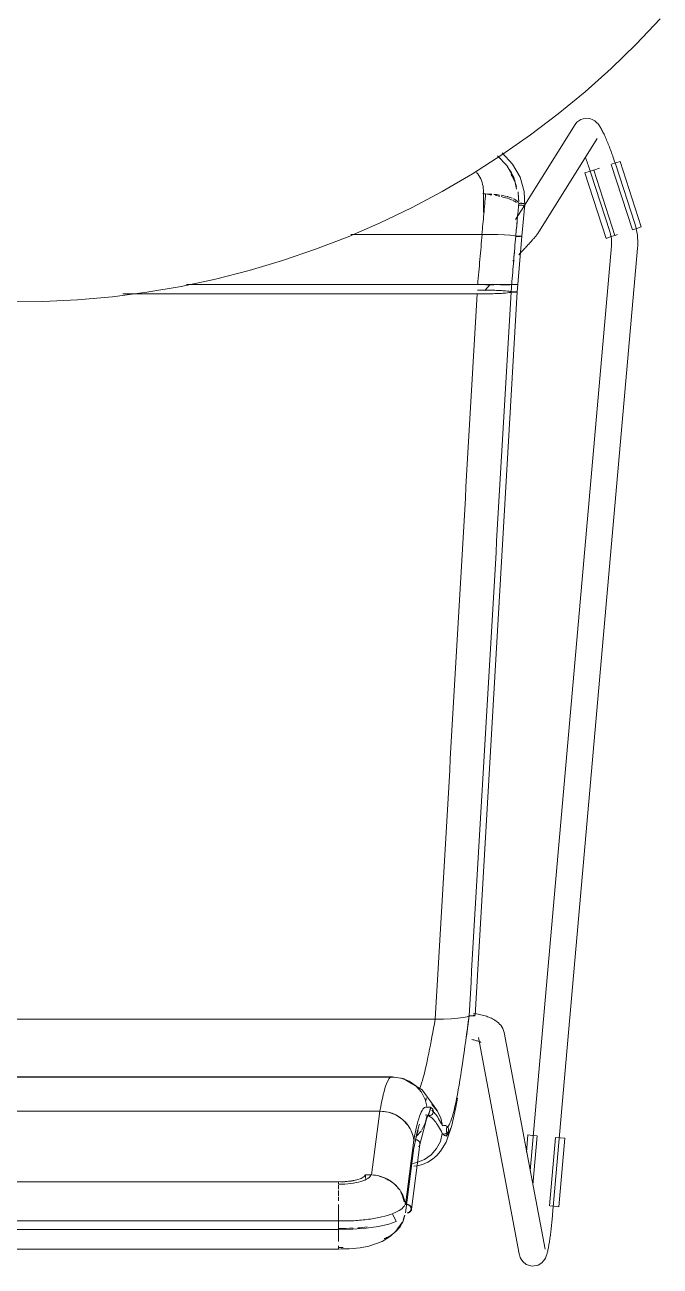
# Model space of a CAD drawing. Header units: millimetres. Extents: x 155927 to 317870, y -36033 to 97293.
# Drawn here: x 175199 to 175490, y 11464 to 12033 of the extents above; entities that cross this region are included whole.
import ezdxf

# ---------------------------------------------------------------- set-up
doc = ezdxf.new("R2010")
doc.units = ezdxf.units.MM
doc.header["$MEASUREMENT"] = 0
doc.layers.add('I-FURN', color=8, linetype='CONTINUOUS', lineweight=9)

msp = doc.modelspace()

# ---------------------------------------------------------------- linework, layer by layer
at = {"layer": 'I-FURN'}
for p, q in [((175479.28, 12024.23), (175490.32, 12035.81)), ((175467.78, 12013.1), (175479.28, 12024.23)), ((175455.85, 12002.44), (175467.78, 12013.1)), ((175443.5, 11992.27), (175455.85, 12002.44)), ((175430.76, 11982.6), (175443.5, 11992.27)), ((175451.25, 11987.37), (175428.22, 11950.6)), ((175452.15, 11988.49), (175451.25, 11987.37)), ((175452.15, 11988.49), (175453.88, 11989.71)), ((175453.88, 11989.71), (175456.11, 11990.3)), ((175456.11, 11990.3), (175458.08, 11990.13)), ((175458.08, 11990.13), (175459.46, 11989.61)), ((175459.46, 11989.61), (175460.37, 11989.04)), ((175460.37, 11989.04), (175461, 11988.52)), ((175461, 11988.52), (175461.47, 11988.06)), ((175461.47, 11988.06), (175461.84, 11987.63)), ((175461.84, 11987.63), (175462.15, 11987.23)), ((175462.15, 11987.23), (175462.43, 11986.84)), ((175462.43, 11986.84), (175462.68, 11986.45)), ((175462.68, 11986.45), (175462.92, 11986.06)), ((175462.92, 11986.06), (175463.16, 11985.66)), ((175417.64, 11973.44), (175430.76, 11982.6)), ((175434.12, 11937.41), (175461.42, 11981)), ((175463.16, 11985.66), (175463.39, 11985.25)), ((175463.39, 11985.25), (175463.62, 11984.82)), ((175463.62, 11984.82), (175463.85, 11984.38)), ((175463.85, 11984.38), (175464.08, 11983.93)), ((175464.08, 11983.93), (175464.31, 11983.45)), ((175464.31, 11983.45), (175464.54, 11982.96)), ((175464.54, 11982.96), (175464.78, 11982.45)), ((175464.78, 11982.45), (175465.01, 11981.92)), ((175465.01, 11981.92), (175465.25, 11981.38)), ((175465.25, 11981.38), (175465.5, 11980.82)), ((175465.5, 11980.82), (175465.74, 11980.24)), ((175465.74, 11980.24), (175465.99, 11979.64)), ((175465.99, 11979.64), (175466.24, 11979.03)), ((175466.24, 11979.03), (175466.49, 11978.41)), ((175466.49, 11978.41), (175466.74, 11977.77)), ((175466.74, 11977.77), (175466.99, 11977.11)), ((175466.99, 11977.11), (175467.25, 11976.45)), ((175467.25, 11976.45), (175467.5, 11975.77)), ((175467.5, 11975.77), (175467.76, 11975.08)), ((175467.76, 11975.08), (175468.01, 11974.38)), ((175404.16, 11964.82), (175417.64, 11973.44)), ((175419.93, 11968.6), (175415.67, 11973.07)), ((175422.62, 11969.18), (175417.87, 11974.33)), ((175426.01, 11963.17), (175422.62, 11969.18)), ((175456.06, 11972.11), (175456.29, 11971.49)), ((175456.29, 11971.49), (175456.53, 11970.85)), ((175456.53, 11970.85), (175456.76, 11970.21)), ((175456.76, 11970.21), (175457, 11969.55)), ((175457, 11969.55), (175457.23, 11968.88)), ((175467.89, 11969.09), (175477.58, 11939.09)), ((175468.01, 11974.38), (175468.27, 11973.68)), ((175468.01, 11969.13), (175469.98, 11969.77)), ((175468.27, 11973.68), (175468.52, 11972.96)), ((175468.52, 11972.96), (175468.77, 11972.24)), ((175468.77, 11972.24), (175469.02, 11971.51)), ((175469.02, 11971.51), (175469.27, 11970.78)), ((175469.27, 11970.78), (175469.52, 11970.04)), ((175469.52, 11970.04), (175469.76, 11969.3)), ((175469.76, 11969.3), (175469.91, 11968.84)), ((175469.98, 11969.77), (175471.93, 11970.4)), ((175471.93, 11970.4), (175481.62, 11940.39)), ((175390.35, 11956.74), (175404.16, 11964.82)), ((175423.3, 11962.77), (175419.93, 11968.6)), ((175455.78, 11965.18), (175457.73, 11965.81)), ((175455.78, 11965.18), (175465.47, 11935.18)), ((175457.23, 11968.88), (175457.47, 11968.21)), ((175457.47, 11968.21), (175457.7, 11967.53)), ((175457.7, 11967.53), (175457.93, 11966.85)), ((175457.73, 11965.81), (175459.7, 11966.45)), ((175457.93, 11966.85), (175458.16, 11966.16)), ((175458.16, 11966.16), (175458.39, 11965.46)), ((175458.39, 11965.46), (175458.5, 11965.14)), ((175458.5, 11965.14), (175467.21, 11938.32)), ((175469.51, 11936.48), (175459.82, 11966.49)), ((175462.4, 11967.32), (175459.92, 11966.52)), ((175478.63, 11942.03), (175469.91, 11968.84)), ((175427.88, 11956.65), (175426.01, 11963.17)), ((175376.23, 11949.22), (175390.35, 11956.74)), ((175409.17, 11955.53), (175410.22, 11955.53)), ((175409.23, 11947.02), (175409.23, 11956.77)), ((175428.17, 11949.74), (175427.88, 11956.65)), ((175361.82, 11942.28), (175376.23, 11949.22)), ((175427.99, 11950.23), (175423.95, 11943.78)), ((175428.29, 11950.64), (175426.87, 11936.15)), ((175347.14, 11935.91), (175361.82, 11942.28)), ((175478.64, 11941.98), (175478.63, 11942.03)), ((175478.97, 11940.89), (175478.64, 11941.98)), ((175479.25, 11939.78), (175478.97, 11940.89)), ((175332.22, 11930.14), (175347.14, 11935.91)), ((175408.52, 11936.98), (175348.4, 11936.98)), ((175348.4, 11936.98), (175408.52, 11936.98)), ((175412.28, 11936.95), (175408.52, 11936.98)), ((175408.64, 11936.98), (175412.28, 11936.95)), ((175412.37, 11936.95), (175415.82, 11936.88)), ((175415.81, 11936.88), (175412.38, 11936.95)), ((175418.91, 11936.76), (175415.81, 11936.88)), ((175415.88, 11936.87), (175418.92, 11936.76)), ((175421.39, 11936.61), (175418.91, 11936.76)), ((175418.95, 11936.76), (175421.39, 11936.61)), ((175423.13, 11936.43), (175421.39, 11936.61)), ((175421.41, 11936.61), (175423.13, 11936.43)), ((175423.13, 11936.43), (175424.01, 11936.24)), ((175424.02, 11936.24), (175423.13, 11936.43)), ((175424.01, 11936.24), (175424.48, 11936.25)), ((175424.49, 11936.25), (175424.02, 11936.24)), ((175424.03, 11936.05), (175424.5, 11936.04)), ((175424.5, 11936.04), (175424.03, 11936.05)), ((175424.48, 11936.25), (175424.98, 11936.25)), ((175424.99, 11936.25), (175424.49, 11936.25)), ((175424.5, 11936.04), (175425, 11936.04)), ((175425, 11936.04), (175424.5, 11936.04)), ((175424.98, 11936.25), (175425.47, 11936.24)), ((175425.48, 11936.24), (175424.99, 11936.25)), ((175425, 11936.04), (175425.49, 11936.05)), ((175425.49, 11936.05), (175425, 11936.04)), ((175426.86, 11936.15), (175425.04, 11913.94)), ((175425.47, 11936.24), (175425.93, 11936.23)), ((175425.93, 11936.23), (175425.48, 11936.24)), ((175425.49, 11936.05), (175425.94, 11936.06)), ((175425.94, 11936.06), (175425.49, 11936.05)), ((175426.31, 11936.22), (175425.93, 11936.23)), ((175425.93, 11936.23), (175426.31, 11936.22)), ((175426.61, 11936.2), (175426.31, 11936.22)), ((175426.31, 11936.22), (175426.6, 11936.2)), ((175426.32, 11936.07), (175426.62, 11936.1)), ((175426.61, 11936.1), (175426.32, 11936.07)), ((175426.8, 11936.17), (175426.61, 11936.2)), ((175426.8, 11936.12), (175426.61, 11936.1)), ((175426.62, 11936.1), (175426.8, 11936.12)), ((175426.8, 11936.17), (175426.86, 11936.15)), ((175426.87, 11936.15), (175426.8, 11936.17)), ((175426.8, 11936.12), (175426.87, 11936.15)), ((175426.86, 11936.15), (175426.8, 11936.12)), ((175432.11, 11934.89), (175431.86, 11934.59)), ((175432.36, 11935.17), (175432.11, 11934.89)), ((175432.59, 11935.43), (175432.36, 11935.17)), ((175432.8, 11935.69), (175432.59, 11935.43)), ((175433, 11935.93), (175432.8, 11935.69)), ((175433.19, 11936.16), (175433, 11935.93)), ((175433.37, 11936.38), (175433.19, 11936.16)), ((175433.54, 11936.6), (175433.37, 11936.38)), ((175433.72, 11936.83), (175433.54, 11936.6)), ((175433.9, 11937.09), (175433.72, 11936.83)), ((175434.12, 11937.41), (175433.9, 11937.09)), ((175467.42, 11935.81), (175465.47, 11935.18)), ((175467.21, 11938.32), (175467.4, 11937.68)), ((175467.4, 11937.68), (175467.57, 11937.04)), ((175469.39, 11936.44), (175467.42, 11935.81)), ((175467.57, 11937.04), (175467.71, 11936.4)), ((175467.71, 11936.4), (175467.83, 11935.74)), ((175467.83, 11935.74), (175467.91, 11935.09)), ((175467.91, 11935.09), (175467.98, 11934.43)), ((175470.77, 11936.89), (175469.61, 11936.51)), ((175479.67, 11939.76), (175477.7, 11939.13)), ((175479.49, 11938.67), (175479.25, 11939.78)), ((175479.69, 11937.54), (175479.49, 11938.67)), ((175481.62, 11940.39), (175479.67, 11939.76)), ((175479.84, 11936.41), (175479.69, 11937.54)), ((175479.95, 11935.27), (175479.84, 11936.41)), ((175480.01, 11934.13), (175479.95, 11935.27)), ((175317.08, 11924.97), (175332.22, 11930.14)), ((175426.84, 11929.11), (175426.4, 11928.63)), ((175427.27, 11929.57), (175426.84, 11929.11)), ((175427.69, 11930.02), (175427.27, 11929.57)), ((175428.11, 11930.47), (175427.69, 11930.02)), ((175428.51, 11930.9), (175428.11, 11930.47)), ((175428.9, 11931.33), (175428.51, 11930.9)), ((175429.28, 11931.74), (175428.9, 11931.33)), ((175429.65, 11932.14), (175429.28, 11931.74)), ((175430.01, 11932.53), (175429.65, 11932.14)), ((175430.35, 11932.91), (175430.01, 11932.53)), ((175430.68, 11933.27), (175430.35, 11932.91)), ((175467.95, 11931.76), (175430.67, 11507.41)), ((175430.99, 11933.62), (175430.68, 11933.27)), ((175431.3, 11933.96), (175430.99, 11933.62)), ((175431.58, 11934.28), (175431.3, 11933.96)), ((175431.86, 11934.59), (175431.58, 11934.28)), ((175440.96, 11487.39), (175479.91, 11930.71)), ((175468, 11932.44), (175467.96, 11931.78)), ((175467.96, 11931.78), (175467.96, 11931.76)), ((175467.98, 11934.43), (175468.01, 11933.77)), ((175468.02, 11933.11), (175468, 11932.44)), ((175468.01, 11933.77), (175468.02, 11933.11)), ((175479.91, 11930.71), (175479.99, 11931.85)), ((175479.99, 11931.85), (175480.02, 11932.99)), ((175480.02, 11932.99), (175480.01, 11934.13)), ((175301.75, 11920.4), (175317.08, 11924.97)), ((175423.14, 11925.19), (175422.65, 11924.68)), ((175425.95, 11928.16), (175425.49, 11927.67)), ((175426.4, 11928.63), (175425.95, 11928.16)), ((175286.24, 11916.46), (175301.75, 11920.4)), ((175254.82, 11910.44), (175270.59, 11913.13)), ((175270.59, 11913.13), (175286.24, 11916.46)), ((175272.94, 11914.01), (175406.58, 11914.01)), ((175406.58, 11914.01), (175272.94, 11914.01)), ((175406.58, 11914.01), (175410.36, 11914.01)), ((175410.36, 11914.01), (175406.58, 11914.01)), ((175409.8, 11911.33), (175412.37, 11914)), ((175410.36, 11914.01), (175413.93, 11914)), ((175413.93, 11914), (175410.36, 11914.01)), ((175413.92, 11913.89), (175410.37, 11913.88)), ((175410.37, 11913.88), (175413.93, 11913.89)), ((175413.93, 11914), (175417.06, 11913.99)), ((175417.06, 11913.99), (175413.93, 11914)), ((175419.54, 11913.91), (175417.05, 11913.9)), ((175417.05, 11913.9), (175419.55, 11913.91)), ((175419.57, 11913.98), (175417.06, 11913.99)), ((175417.07, 11913.99), (175419.56, 11913.98)), ((175421.3, 11913.92), (175419.54, 11913.91)), ((175419.55, 11913.91), (175421.3, 11913.92)), ((175419.56, 11913.98), (175421.31, 11913.97)), ((175421.32, 11913.97), (175419.57, 11913.98)), ((175421.31, 11913.97), (175422.2, 11913.95)), ((175422.2, 11913.95), (175421.32, 11913.97)), ((175422.66, 11913.94), (175422.19, 11913.94)), ((175422.2, 11913.95), (175422.67, 11913.95)), ((175422.67, 11913.95), (175422.2, 11913.95)), ((175422.2, 11913.94), (175422.67, 11913.94)), ((175423.16, 11913.94), (175422.66, 11913.94)), ((175422.67, 11913.95), (175423.17, 11913.95)), ((175423.17, 11913.95), (175422.67, 11913.95)), ((175422.67, 11913.94), (175423.16, 11913.94)), ((175423.65, 11913.94), (175423.16, 11913.94)), ((175423.16, 11913.94), (175423.65, 11913.94)), ((175423.17, 11913.95), (175423.66, 11913.95)), ((175423.66, 11913.95), (175423.17, 11913.95)), ((175424.1, 11913.94), (175423.65, 11913.94)), ((175423.65, 11913.94), (175424.11, 11913.94)), ((175423.66, 11913.95), (175424.11, 11913.95)), ((175424.11, 11913.95), (175423.66, 11913.95)), ((175424.48, 11913.94), (175424.1, 11913.94)), ((175424.11, 11913.95), (175424.49, 11913.95)), ((175424.49, 11913.95), (175424.11, 11913.95)), ((175424.11, 11913.94), (175424.49, 11913.94)), ((175424.78, 11913.94), (175424.48, 11913.94)), ((175424.49, 11913.95), (175424.78, 11913.95)), ((175424.79, 11913.95), (175424.49, 11913.95)), ((175424.49, 11913.94), (175424.78, 11913.94)), ((175424.77, 11910.59), (175425.04, 11913.94)), ((175424.78, 11913.95), (175424.97, 11913.95)), ((175424.97, 11913.94), (175424.78, 11913.94)), ((175424.78, 11913.94), (175424.97, 11913.94)), ((175424.97, 11913.95), (175424.79, 11913.95)), ((175424.97, 11913.95), (175425.04, 11913.94)), ((175425.04, 11913.94), (175424.97, 11913.95)), ((175425.04, 11913.94), (175424.97, 11913.94)), ((175424.97, 11913.94), (175425.04, 11913.94)), ((175207.04, 11906.17), (175223.02, 11906.95)), ((175223.02, 11906.95), (175238.95, 11908.38)), ((175238.95, 11908.38), (175254.82, 11910.44)), ((175243.71, 11909.69), (175406.31, 11909.69)), ((175406.31, 11909.69), (175243.71, 11909.69)), ((175424.76, 11910.59), (175405.48, 11578.68)), ((175406.31, 11909.69), (175410.1, 11909.72)), ((175410.1, 11911.45), (175406.42, 11911.48)), ((175413.65, 11911.37), (175410.1, 11911.45)), ((175410.1, 11909.72), (175413.66, 11909.8)), ((175416.77, 11911.25), (175413.65, 11911.37)), ((175413.66, 11909.8), (175416.79, 11909.92)), ((175419.27, 11911.09), (175416.77, 11911.25)), ((175416.79, 11909.92), (175419.29, 11910.08)), ((175421.02, 11910.9), (175419.27, 11911.09)), ((175419.29, 11910.08), (175421.04, 11910.28)), ((175421.92, 11910.69), (175421.02, 11910.9)), ((175421.04, 11910.28), (175421.93, 11910.49)), ((175422.39, 11910.69), (175421.92, 11910.69)), ((175421.93, 11910.49), (175422.4, 11910.48)), ((175422.89, 11910.7), (175422.39, 11910.69)), ((175422.4, 11910.48), (175422.9, 11910.47)), ((175423.38, 11910.69), (175422.89, 11910.7)), ((175422.9, 11910.47), (175423.39, 11910.48)), ((175423.83, 11910.68), (175423.38, 11910.69)), ((175423.39, 11910.48), (175423.84, 11910.49)), ((175424.21, 11910.66), (175423.83, 11910.68)), ((175423.84, 11910.49), (175424.22, 11910.51)), ((175424.51, 11910.64), (175424.21, 11910.66)), ((175424.22, 11910.51), (175424.51, 11910.53)), ((175424.7, 11910.61), (175424.51, 11910.64)), ((175424.51, 11910.53), (175424.7, 11910.56)), ((175424.76, 11910.59), (175424.7, 11910.61)), ((175424.7, 11910.56), (175424.76, 11910.59)), ((175191.04, 11906.02), (175207.04, 11906.17)), ((175003.66, 11576.96), (175387.06, 11576.96)), ((175387.06, 11576.96), (175003.66, 11576.96)), ((175387.06, 11576.96), (175390.83, 11577.02)), ((175390.83, 11577.02), (175387.14, 11576.96)), ((175390.83, 11577.02), (175394.36, 11577.17)), ((175394.37, 11577.17), (175390.89, 11577.02)), ((175394.36, 11577.17), (175397.47, 11577.41)), ((175397.47, 11577.41), (175394.41, 11577.17)), ((175397.47, 11577.41), (175399.96, 11577.72)), ((175399.96, 11577.72), (175397.5, 11577.41)), ((175399.96, 11577.72), (175401.71, 11578.09)), ((175401.71, 11578.09), (175399.97, 11577.72)), ((175402.61, 11578.49), (175401.71, 11578.09)), ((175401.71, 11578.09), (175402.61, 11578.49)), ((175402.61, 11578.49), (175403.08, 11578.47)), ((175403.08, 11578.47), (175402.61, 11578.49)), ((175403.08, 11578.47), (175403.58, 11578.47)), ((175403.58, 11578.47), (175403.08, 11578.47)), ((175403.58, 11578.47), (175404.07, 11578.47)), ((175404.07, 11578.47), (175403.58, 11578.47)), ((175404.07, 11578.47), (175404.52, 11578.5)), ((175404.53, 11578.5), (175404.07, 11578.47)), ((175404.52, 11578.5), (175404.91, 11578.53)), ((175404.91, 11578.53), (175404.53, 11578.5)), ((175404.94, 11578.82), (175404.56, 11578.86)), ((175404.56, 11578.86), (175404.94, 11578.82)), ((175405.37, 11579.58), (175404.67, 11579.7)), ((175404.91, 11578.53), (175405.21, 11578.57)), ((175405.21, 11578.57), (175404.91, 11578.53)), ((175405.23, 11578.78), (175404.94, 11578.82)), ((175404.94, 11578.82), (175405.23, 11578.78)), ((175406.06, 11579.46), (175405.37, 11579.58)), ((175405.47, 11578.68), (175405.41, 11578.73)), ((175405.42, 11578.73), (175405.48, 11578.68)), ((175406.75, 11579.32), (175406.06, 11579.46)), ((175407.41, 11579.18), (175406.75, 11579.32)), ((175408.07, 11579.03), (175407.41, 11579.18)), ((175408.71, 11578.87), (175408.07, 11579.03)), ((175409.34, 11578.69), (175408.71, 11578.87)), ((175409.96, 11578.51), (175409.34, 11578.69)), ((175410.56, 11578.32), (175409.96, 11578.51)), ((175411.16, 11578.11), (175410.56, 11578.32)), ((175411.74, 11577.89), (175411.16, 11578.11)), ((175412.31, 11577.66), (175411.74, 11577.89)), ((175412.87, 11577.4), (175412.31, 11577.66)), ((175413.42, 11577.13), (175412.87, 11577.4)), ((175413.95, 11576.84), (175413.42, 11577.13)), ((175414.5, 11576.52), (175413.95, 11576.84)), ((175415.03, 11576.16), (175414.5, 11576.52)), ((175415.56, 11575.76), (175415.03, 11576.16)), ((175416.09, 11575.31), (175415.56, 11575.76)), ((175416.62, 11574.79), (175416.09, 11575.31)), ((175417.13, 11574.19), (175416.62, 11574.79)), ((175417.61, 11573.5), (175417.13, 11574.19)), ((175418.05, 11572.71), (175417.61, 11573.5)), ((175418.41, 11571.82), (175418.05, 11572.71)), ((175418.67, 11570.83), (175418.41, 11571.82)), ((175437.48, 11471.54), (175418.67, 11570.83)), ((175404.33, 11567.57), (175403.84, 11567.67)), ((175404.8, 11567.47), (175404.33, 11567.57)), ((175405.24, 11567.37), (175404.8, 11567.47)), ((175405.67, 11567.26), (175405.24, 11567.37)), ((175406.06, 11567.15), (175405.67, 11567.26)), ((175406.43, 11567.04), (175406.06, 11567.15)), ((175406.76, 11566.94), (175406.43, 11567.04)), ((175407.07, 11566.83), (175406.76, 11566.94)), ((175406.88, 11568.6), (175425.69, 11469.3)), ((175407.33, 11566.73), (175407.07, 11566.83)), ((175407.57, 11566.63), (175407.33, 11566.73)), ((175407.76, 11566.55), (175407.57, 11566.63)), ((175407.91, 11566.47), (175407.76, 11566.55)), ((175408, 11566.42), (175407.91, 11566.47)), ((175408.07, 11566.38), (175408, 11566.42)), ((175408.1, 11566.37), (175408.07, 11566.38)), ((175022.97, 11550.46), (175367.75, 11550.46)), ((175367.75, 11550.46), (175022.97, 11550.46)), ((175367.21, 11550.61), (175062.41, 11550.61)), ((175367.21, 11550.61), (175372.25, 11549.81)), ((175371.54, 11549.98), (175367.75, 11550.46)), ((175367.75, 11550.45), (175371.54, 11549.98)), ((175371.54, 11549.98), (175375.11, 11548.61)), ((175375.11, 11548.62), (175371.54, 11549.98)), ((175372.25, 11549.81), (175375.43, 11548.44)), ((175372.4, 11549.74), (175381.05, 11544.63)), ((175378.25, 11546.45), (175375.11, 11548.62)), ((175375.11, 11548.61), (175378.25, 11546.44)), ((175380.76, 11543.58), (175378.25, 11546.45)), ((175378.25, 11546.44), (175380.75, 11543.57)), ((175380.75, 11543.57), (175382.51, 11540.18)), ((175382.51, 11540.18), (175380.76, 11543.58)), ((175381.05, 11544.63), (175388.04, 11535.09)), ((175383.4, 11536.47), (175382.51, 11540.18)), ((175383.05, 11531.11), (175385.22, 11536.43)), ((175383.4, 11536.46), (175383.87, 11536.63)), ((175383.87, 11536.63), (175383.4, 11536.47)), ((175384.37, 11536.67), (175383.87, 11536.63)), ((175383.87, 11536.63), (175384.37, 11536.66)), ((175384.08, 11532.68), (175384.92, 11536.57)), ((175384.86, 11536.58), (175384.37, 11536.67)), ((175384.37, 11536.66), (175384.86, 11536.58)), ((175384.86, 11536.58), (175385.31, 11536.38)), ((175385.31, 11536.38), (175384.86, 11536.58)), ((175385.31, 11536.38), (175385.69, 11536.07)), ((175385.7, 11536.07), (175385.31, 11536.38)), ((175385.58, 11537.85), (175387.98, 11535.01)), ((175387.99, 11535.01), (175385.59, 11537.85)), ((175394.74, 11528.18), (175396.63, 11536.7)), ((175396.63, 11536.7), (175397.37, 11540.76)), ((175029, 11534.86), (175361.72, 11534.86)), ((175361.72, 11534.86), (175029, 11534.86)), ((175361.72, 11534.86), (175357.86, 11505.58)), ((175365.49, 11534.38), (175361.72, 11534.86)), ((175369.03, 11533.06), (175365.49, 11534.38)), ((175372.14, 11530.99), (175369.03, 11533.06)), ((175374.63, 11528.25), (175372.14, 11530.99)), ((175380.08, 11519.5), (175383.05, 11531.11)), ((175382.51, 11529.25), (175383.4, 11532.96)), ((175383.87, 11532.8), (175383.4, 11532.96)), ((175383.4, 11532.96), (175383.87, 11532.8)), ((175384.37, 11532.76), (175383.87, 11532.8)), ((175383.87, 11532.8), (175384.37, 11532.76)), ((175384.86, 11532.84), (175384.37, 11532.76)), ((175384.37, 11532.76), (175384.86, 11532.84)), ((175385.31, 11533.05), (175384.86, 11532.84)), ((175384.86, 11532.84), (175385.31, 11533.04)), ((175385.69, 11533.36), (175385.31, 11533.05)), ((175385.31, 11533.04), (175385.7, 11533.36)), ((175385.69, 11536.07), (175385.99, 11535.66)), ((175385.99, 11533.76), (175385.69, 11533.36)), ((175385.99, 11535.66), (175385.7, 11536.07)), ((175385.7, 11533.36), (175385.99, 11533.76)), ((175385.99, 11535.66), (175386.17, 11535.2)), ((175386.18, 11535.2), (175385.99, 11535.66)), ((175386.17, 11534.22), (175385.99, 11533.76)), ((175385.99, 11533.76), (175386.18, 11534.22)), ((175386.17, 11535.2), (175386.24, 11534.71)), ((175386.24, 11534.71), (175386.17, 11534.22)), ((175386.25, 11534.71), (175386.18, 11535.2)), ((175386.18, 11534.22), (175386.25, 11534.71)), ((175387.98, 11535.01), (175389.62, 11531.69)), ((175389.63, 11531.69), (175387.99, 11535.01)), ((175388.04, 11535.09), (175388.93, 11533.34)), ((175389.62, 11531.69), (175390.41, 11528.08)), ((175390.41, 11528.08), (175389.63, 11531.69)), ((175378.25, 11522.98), (175380.76, 11525.85)), ((175379.25, 11525.88), (175378.49, 11523.44)), ((175381, 11526.22), (175382.51, 11529.25)), ((175390.41, 11528.08), (175390.89, 11528.23)), ((175390.89, 11528.23), (175390.41, 11528.08)), ((175390.89, 11528.23), (175391.39, 11528.26)), ((175391.39, 11528.26), (175390.89, 11528.23)), ((175391.39, 11528.26), (175391.88, 11528.17)), ((175391.88, 11528.17), (175391.39, 11528.26)), ((175391.88, 11528.17), (175392.33, 11527.96)), ((175392.33, 11527.96), (175391.88, 11528.17)), ((175392.07, 11520.55), (175394.74, 11528.18)), ((175392.44, 11523.35), (175392.24, 11527.19)), ((175392.67, 11524.96), (175392.28, 11524.65)), ((175392.28, 11524.65), (175392.67, 11524.96)), ((175392.33, 11527.96), (175392.7, 11527.64)), ((175392.71, 11527.64), (175392.33, 11527.96)), ((175392.97, 11525.36), (175392.67, 11524.96)), ((175392.67, 11524.96), (175392.97, 11525.35)), ((175392.7, 11527.64), (175392.99, 11527.24)), ((175393, 11527.24), (175392.71, 11527.64)), ((175393.16, 11525.81), (175392.97, 11525.36)), ((175392.97, 11525.35), (175393.17, 11525.81)), ((175392.99, 11527.24), (175393.18, 11526.78)), ((175393.18, 11526.78), (175393, 11527.24)), ((175393.23, 11526.29), (175393.16, 11525.81)), ((175393.17, 11525.81), (175393.24, 11526.29)), ((175393.18, 11526.78), (175393.23, 11526.29)), ((175393.24, 11526.29), (175393.18, 11526.78)), ((175373.42, 11491.78), (175377.26, 11521.48)), ((175376.24, 11489.8), (175380.09, 11519.58)), ((175378.49, 11523.44), (175377.12, 11517.15)), ((175378.23, 11521.67), (175377.73, 11521.64)), ((175378.72, 11521.6), (175378.23, 11521.67)), ((175379.17, 11521.4), (175378.72, 11521.6)), ((175379.56, 11521.1), (175379.17, 11521.4)), ((175379.85, 11520.72), (175379.56, 11521.1)), ((175380.04, 11520.28), (175379.85, 11520.72)), ((175379.85, 11518.9), (175380.04, 11519.34)), ((175380.11, 11519.81), (175380.04, 11520.28)), ((175380.04, 11519.34), (175380.11, 11519.81)), ((175387.72, 11517.64), (175389.46, 11520.96)), ((175389.46, 11520.96), (175390.36, 11524.59)), ((175389.57, 11516.43), (175392.07, 11520.55)), ((175390.83, 11524.43), (175390.36, 11524.59)), ((175390.36, 11524.59), (175390.83, 11524.42)), ((175391.27, 11523.67), (175392.44, 11523.35)), ((175391.82, 11524.46), (175391.33, 11524.38)), ((175391.33, 11524.38), (175391.83, 11524.46)), ((175392.28, 11524.65), (175391.82, 11524.46)), ((175391.83, 11524.46), (175392.28, 11524.65)), ((175429.63, 11523.89), (175428.93, 11516)), ((175429.63, 11523.89), (175431.67, 11523.71)), ((175431.67, 11523.71), (175433.73, 11523.53)), ((175431.88, 11501.04), (175433.86, 11523.52)), ((175442.3, 11522.78), (175439.54, 11491.37)), ((175442.43, 11522.77), (175444.49, 11522.59)), ((175446.54, 11522.41), (175443.78, 11491)), ((175444.49, 11522.59), (175446.54, 11522.41)), ((175373.4, 11488.24), (175377.24, 11517.93)), ((175379.56, 11518.51), (175379.85, 11518.9)), ((175382.15, 11512.64), (175385.24, 11514.81)), ((175385.24, 11514.81), (175387.72, 11517.64)), ((175385.85, 11512.79), (175387.83, 11514.47)), ((175387.83, 11514.47), (175389.57, 11516.43)), ((175378.63, 11511.25), (175376.89, 11510.87)), ((175376.9, 11510.87), (175378.64, 11511.24)), ((175377.36, 11509.58), (175378.78, 11509.73)), ((175378.64, 11511.24), (175382.15, 11512.64)), ((175378.78, 11509.73), (175381.29, 11510.38)), ((175381.29, 11510.38), (175383.65, 11511.41)), ((175383.65, 11511.41), (175385.85, 11512.79)), ((175342.79, 11502.39), (175047.93, 11502.39)), ((175047.93, 11502.33), (175342.79, 11502.33)), ((175345.82, 11502.5), (175342.79, 11502.39)), ((175348.67, 11502.82), (175345.82, 11502.5)), ((175351.17, 11503.33), (175348.67, 11502.82)), ((175353.15, 11504), (175351.17, 11503.33)), ((175354.5, 11504.79), (175353.15, 11504)), ((175355.14, 11505.65), (175354.5, 11504.79)), ((175355.14, 11503.98), (175355.14, 11505.65)), ((175357.86, 11505.58), (175355.14, 11505.65)), ((175355.14, 11503.98), (175355.14, 11505.63)), ((175342.79, 11500.8), (175342.79, 11499.07)), ((175342.79, 11498.48), (175342.79, 11496.02)), ((175342.79, 11495.49), (175342.79, 11493.65)), ((175342.79, 11492.03), (175342.79, 11488.47)), ((175373.85, 11491.77), (175374.17, 11494.21)), ((175441.73, 11491.17), (175439.67, 11491.36)), ((175443.78, 11491), (175441.73, 11491.17)), ((175342.79, 11484.46), (175342.79, 11488.27)), ((175342.79, 11488.27), (175342.79, 11484.46)), ((175369.21, 11484.22), (175367.46, 11487.76)), ((175440.66, 11484.24), (175440.74, 11484.98)), ((175440.74, 11484.98), (175440.81, 11485.73)), ((175440.81, 11485.73), (175440.88, 11486.48)), ((175440.88, 11486.48), (175440.95, 11487.23)), ((175440.95, 11487.23), (175440.96, 11487.39)), ((175342.79, 11484.49), (175047.93, 11484.49)), ((175047.93, 11480.53), (175342.79, 11480.53)), ((175342.79, 11484.38), (175342.79, 11480.53)), ((175342.79, 11484.16), (175342.79, 11484.38)), ((175342.79, 11483.82), (175342.79, 11484.16)), ((175342.79, 11483.41), (175342.79, 11483.82)), ((175342.79, 11482.93), (175342.79, 11483.41)), ((175342.79, 11482.43), (175342.79, 11482.93)), ((175342.79, 11481.94), (175342.79, 11482.43)), ((175342.79, 11481.49), (175342.79, 11481.94)), ((175342.79, 11481.1), (175342.79, 11481.49)), ((175342.79, 11480.79), (175342.79, 11481.1)), ((175342.79, 11480.6), (175342.79, 11480.79)), ((175342.79, 11477.75), (175342.79, 11480.77)), ((175342.79, 11480.77), (175342.79, 11477.76)), ((175342.79, 11480.53), (175349.33, 11480.62)), ((175342.79, 11480.53), (175342.79, 11480.6)), ((175349.33, 11480.62), (175355.45, 11481.11)), ((175355.45, 11481.11), (175361.07, 11481.95)), ((175361.07, 11481.95), (175365.76, 11483.05)), ((175365.76, 11483.05), (175369.21, 11484.22)), ((175366.6, 11477.42), (175369.08, 11479.71)), ((175369.08, 11479.71), (175371.76, 11483.61)), ((175371.76, 11483.61), (175371.86, 11483.81)), ((175440.1, 11479.22), (175440.18, 11479.91)), ((175440.18, 11479.91), (175440.27, 11480.61)), ((175440.27, 11480.61), (175440.35, 11481.32)), ((175440.35, 11481.32), (175440.43, 11482.04)), ((175440.43, 11482.04), (175440.51, 11482.76)), ((175440.51, 11482.76), (175440.59, 11483.5)), ((175440.59, 11483.5), (175440.66, 11484.24)), ((175342.79, 11477.59), (175342.79, 11475.01)), ((175356.67, 11472.9), (175362.72, 11475.03)), ((175362.72, 11475.03), (175366.6, 11477.42)), ((175439.19, 11473.14), (175439.28, 11473.67)), ((175439.28, 11473.67), (175439.38, 11474.22)), ((175439.38, 11474.22), (175439.47, 11474.79)), ((175439.47, 11474.79), (175439.56, 11475.38)), ((175439.56, 11475.38), (175439.65, 11475.98)), ((175439.65, 11475.98), (175439.74, 11476.6)), ((175439.74, 11476.6), (175439.83, 11477.24)), ((175439.83, 11477.24), (175439.92, 11477.88)), ((175439.92, 11477.88), (175440.01, 11478.55)), ((175440.01, 11478.55), (175440.1, 11479.22)), ((175047.93, 11471.49), (175342.79, 11471.49)), ((175342.79, 11472.98), (175342.79, 11471.51)), ((175342.79, 11471.49), (175342.79, 11471.66)), ((175342.79, 11471.49), (175347.82, 11471.6)), ((175347.82, 11471.6), (175352.64, 11472.11)), ((175352.64, 11472.11), (175356.67, 11472.9)), ((175425.78, 11468.89), (175425.69, 11469.3)), ((175425.92, 11468.37), (175425.78, 11468.89)), ((175426.13, 11467.75), (175425.92, 11468.37)), ((175437.63, 11467.41), (175437.85, 11467.88)), ((175437.85, 11467.88), (175438.02, 11468.31)), ((175438.02, 11468.31), (175438.16, 11468.72)), ((175438.16, 11468.72), (175438.28, 11469.11)), ((175438.28, 11469.11), (175438.4, 11469.51)), ((175438.4, 11469.51), (175438.51, 11469.91)), ((175438.51, 11469.91), (175438.61, 11470.32)), ((175438.61, 11470.32), (175438.71, 11470.75)), ((175438.71, 11470.75), (175438.81, 11471.19)), ((175438.81, 11471.19), (175438.9, 11471.65)), ((175438.9, 11471.65), (175439, 11472.13)), ((175439, 11472.13), (175439.1, 11472.63)), ((175439.1, 11472.63), (175439.19, 11473.14)), ((175426.5, 11466.95), (175426.13, 11467.75)), ((175427.25, 11465.87), (175426.5, 11466.95)), ((175428.83, 11464.55), (175427.25, 11465.87)), ((175428.83, 11464.55), (175431.58, 11463.71)), ((175431.58, 11463.71), (175434.34, 11464.2)), ((175434.34, 11464.2), (175435.99, 11465.24)), ((175435.99, 11465.24), (175436.85, 11466.15)), ((175436.85, 11466.15), (175437.33, 11466.85)), ((175437.33, 11466.85), (175437.63, 11467.41))]:
    msp.add_line(p, q, dxfattribs=at)
for centre, major_axis, ratio, start_param, end_param in [((175361.59, 11519.79), (-15.78, 0), 0.955139, 3.737469, 4.704147), ((175361.59, 11519.79), (-15.78, 0), 0.955139, 3.495799, 3.737346), ((175361.59, 11519.79), (-15.78, 0), 0.955139, 3.254129, 3.495629), ((175378.14, 11519.81), (-1.96, 0), 0.955139, 2.379629, 4.923331), ((175342.79, 11487.24), (0, -15.75), 0.000004, 2.669107, 2.851347), ((175342.79, 11475.77), (12.4, 0), 0.287441, 4.712389, 4.88105)]:
    msp.add_ellipse(centre, major_axis=major_axis, ratio=ratio, start_param=start_param, end_param=end_param, dxfattribs=at)
for points in [[(175415.61, 11973.05), (175416.08, 11972.67), (175416.54, 11972.27), (175417, 11971.87)], [(175410.22, 11955.53), (175409.96, 11952.5), (175409.42, 11946.36), (175408.83, 11940.11), (175408.52, 11936.98)], [(175409.22, 11957.05), (175409.23, 11956.54), (175409.21, 11956.03), (175409.17, 11955.53)], [(175410.22, 11955.53), (175411.17, 11955.52), (175412.09, 11955.49), (175413, 11955.43)], [(175413.05, 11955.11), (175412.58, 11955.18), (175412.11, 11955.23), (175411.63, 11955.28)], [(175413.93, 11955.36), (175414.83, 11955.29), (175415.72, 11955.18), (175416.57, 11955.06)], [(175416.74, 11954.46), (175416.1, 11954.6), (175415.43, 11954.74), (175414.75, 11954.86)], [(175420.04, 11953.6), (175419.23, 11953.86), (175418.33, 11954.09), (175417.4, 11954.31)], [(175417.42, 11954.93), (175418.26, 11954.78), (175419.07, 11954.62), (175419.81, 11954.43)], [(175422.62, 11952.62), (175421.99, 11952.92), (175421.24, 11953.19), (175420.42, 11953.46)], [(175424.44, 11951.55), (175424.03, 11951.87), (175423.51, 11952.2), (175422.87, 11952.51)], [(175425.11, 11956.47), (175425.3, 11955.24), (175425.34, 11953.98), (175425.34, 11952.72)], [(175425.41, 11952.02), (175425.4, 11952.92), (175425.34, 11953.82), (175425.23, 11954.71)], [(175425.45, 11951.19), (175425.21, 11948.75), (175424.74, 11943.8), (175424.26, 11938.76), (175424.02, 11936.24)], [(175428.11, 11949.89), (175428.07, 11949.93), (175427.94, 11950.03), (175427.65, 11950.16), (175427.26, 11950.28), (175426.8, 11950.37), (175426.31, 11950.44), (175425.81, 11950.47), (175425.5, 11950.47), (175425.35, 11950.46)], [(175424.74, 11943.14), (175424.51, 11940.85), (175424.28, 11938.55), (175424.05, 11936.24)], [(175408.64, 11936.98), (175408.29, 11933.15), (175407.95, 11929.33), (175407.61, 11925.5)], [(175422.2, 11913.95), (175422.5, 11917.67), (175423.11, 11925.11), (175423.71, 11932.53), (175424.01, 11936.24)], [(175407.61, 11925.5), (175407.26, 11921.67), (175406.92, 11917.84), (175406.58, 11914.01)], [(175422.19, 11913.94), (175422.15, 11913.4), (175422.06, 11912.31), (175421.97, 11911.23), (175421.92, 11910.69)], [(175422.2, 11913.95), (175422.15, 11913.37), (175422.07, 11912.22), (175421.98, 11911.06), (175421.93, 11910.49)], [(175406.31, 11909.69), (175403.12, 11854.17), (175399.92, 11798.64), (175396.72, 11743.2)], [(175402.61, 11578.49), (175405.83, 11633.72), (175412.27, 11744.32), (175418.71, 11855.08), (175421.93, 11910.49)], [(175421.92, 11910.69), (175422.52, 11910.7), (175424.03, 11910.7), (175424.77, 11910.62), (175424.77, 11910.59)], [(175396.72, 11743.2), (175393.53, 11687.74), (175390.33, 11632.32), (175387.14, 11576.96)], [(175402.59, 11578.48), (175402.2, 11575.35), (175401.8, 11572.19), (175401.41, 11569.08)], [(175367.75, 11550.45), (175367.57, 11550.56), (175367.39, 11550.61), (175367.21, 11550.61)], [(175383.4, 11536.46), (175382.38, 11537.01), (175380.33, 11535.05), (175378.29, 11526.98), (175377.26, 11521.48)], [(175383.01, 11540.93), (175382.96, 11540.46), (175382.9, 11539.99), (175382.84, 11539.53)], [(175383.4, 11532.96), (175383.08, 11533.13), (175382.76, 11533.15), (175382.45, 11533.03)], [(175379.87, 11528.81), (175379.21, 11526.91), (175378.55, 11524.1), (175377.89, 11521.06)], [(175357.61, 11505.57), (175357.48, 11505.01), (175356.54, 11503.91), (175353.21, 11502.52), (175348.42, 11501.56), (175344.68, 11501.29), (175342.79, 11501.27)], [(175343.62, 11502.34), (175346.4, 11502.4), (175348.95, 11502.76), (175351.16, 11503.28)], [(175373.42, 11491.78), (175373.27, 11493.02), (175372.69, 11495.4), (175370.93, 11498.74), (175368.4, 11501.58), (175365.25, 11503.77), (175361.65, 11505.18), (175359.15, 11505.54), (175357.86, 11505.58)], [(175371.44, 11497.29), (175372.13, 11496.03), (175372.54, 11494.67), (175372.87, 11493.29)], [(175373.22, 11491.79), (175372.86, 11491.06), (175371.55, 11489.66), (175369.09, 11488.39), (175367.63, 11487.82)], [(175372.95, 11486.91), (175372.79, 11486.22), (175372.59, 11485.55), (175372.34, 11484.89)], [(175349.39, 11481.17), (175347.2, 11481.06), (175345, 11481.02), (175342.79, 11481.06)], [(175355.94, 11481.74), (175354.53, 11481.56), (175353.08, 11481.39), (175351.6, 11481.28)], [(175347.39, 11471.77), (175345.92, 11471.64), (175344.36, 11471.58), (175342.79, 11471.58)]]:
    msp.add_open_spline(points, degree=3, dxfattribs=at)
for points, knots in [([(175406.06, 11965.42), (175406.83, 11964.51), (175408.76, 11961.52), (175409.39, 11957.91), (175409.17, 11955.53)], [0.5, 0.5, 0.5, 0.5, 0.6666667, 1, 1, 1, 1]), ([(175421.25, 11966.65), (175421.81, 11965.76), (175423.48, 11962.94), (175424.09, 11959.84), (175424.38, 11957.7)], [0.591443, 0.591443, 0.591443, 0.591443, 0.6666667, 0.8236682, 0.8236682, 0.8236682, 0.8236682]), ([(175424.38, 11958.8), (175423.98, 11960.14), (175423.25, 11962.1), (175422.25, 11963.93), (175421.9, 11964.51)], [0.2297626, 0.2297626, 0.2297626, 0.2297626, 0.3333333, 0.3824546, 0.3824546, 0.3824546, 0.3824546]), ([(175420.07, 11954.36), (175420.21, 11954.32), (175421.08, 11954.08), (175421.84, 11953.81), (175422.44, 11953.56)], [0.4763351, 0.4763351, 0.4763351, 0.4763351, 0.5, 0.6319656, 0.6319656, 0.6319656, 0.6319656]), ([(175422.93, 11953.35), (175423.61, 11953.03), (175424.75, 11952.33), (175425.31, 11951.59), (175425.45, 11951.19)], [0.6690305, 0.6690305, 0.6690305, 0.6690305, 0.8333333, 1, 1, 1, 1]), ([(175425.45, 11951.19), (175425.6, 11951.21), (175425.88, 11951.24), (175426.3, 11951.26), (175426.68, 11951.25), (175426.97, 11951.23), (175427.24, 11951.19), (175427.49, 11951.14), (175427.71, 11951.08), (175427.91, 11951.02), (175428.11, 11950.92), (175428.21, 11950.83), (175428.24, 11950.79)], [0, 0, 0, 0, 0.0555556, 0.1111111, 0.1666667, 0.1944444, 0.2222222, 0.2777778, 0.3055556, 0.3333333, 0.3888889, 0.4444444, 0.4444444, 0.4444444, 0.4444444]), ([(175422.2, 11913.94), (175422.5, 11917.63), (175422.94, 11922.97), (175423.38, 11928.3), (175423.52, 11929.94)], [0, 0, 0, 0, 0.5, 0.7233886, 0.7233886, 0.7233886, 0.7233886]), ([(175421.93, 11910.49), (175421.65, 11910.34), (175420.27, 11910.13), (175416.91, 11909.91), (175413.74, 11909.79), (175410.14, 11909.71), (175407.59, 11909.69), (175406.31, 11909.69)], [-1, -1, -1, -1, -0.666667, -0.5, -0.333333, -0.166667, 0, 0, 0, 0]), ([(175406.42, 11911.48), (175408.94, 11911.48), (175412.71, 11911.42), (175416.89, 11911.26), (175420.24, 11911.04), (175421.63, 11910.83), (175421.92, 11910.69)], [-0.996036, -0.996036, -0.996036, -0.996036, -0.6666667, -0.5, -0.3333333, 0, 0, 0, 0]), ([(175424.77, 11910.59), (175424.77, 11910.57), (175424.63, 11910.54), (175424.24, 11910.51), (175423.85, 11910.49), (175423.4, 11910.48), (175422.9, 11910.47), (175422.4, 11910.48), (175422.08, 11910.48), (175421.93, 11910.49)], [-0.498493, -0.498493, -0.498493, -0.498493, -0.375, -0.3125, -0.25, -0.1875, -0.125, -0.0625, 0, 0, 0, 0]), ([(175387.06, 11576.96), (175386.09, 11571.57), (175384.14, 11560.79), (175381.71, 11550.08), (175380.25, 11545.83), (175379.76, 11544.69)], [0, 0, 0, 0, 0.25, 0.5, 0.625, 0.625, 0.625, 0.625]), ([(175402.61, 11578.49), (175401.59, 11570.94), (175399.56, 11555.72), (175396.51, 11537.29), (175394.07, 11528.99), (175392.65, 11527.39), (175392.24, 11527.19)], [0, 0, 0, 0, 0.25, 0.5, 0.75, 0.8499411, 0.8499411, 0.8499411, 0.8499411]), ([(175367.21, 11550.61), (175366.39, 11550.61), (175364.55, 11548.23), (175362.72, 11540.59), (175361.72, 11534.86)], [0.0892847, 0.0892847, 0.0892847, 0.0892847, 0.5, 1, 1, 1, 1]), ([(175390.36, 11524.59), (175389.2, 11526.99), (175387.11, 11530.42), (175385.02, 11532.21), (175384.08, 11532.68)], [0, 0, 0, 0, 0.5, 0.9025383, 0.9025383, 0.9025383, 0.9025383]), ([(175390.41, 11528.08), (175389.24, 11530.48), (175387.62, 11533.14), (175385.99, 11534.81), (175385.53, 11535.21)], [0, 0, 0, 0, 0.5, 0.6963068, 0.6963068, 0.6963068, 0.6963068]), ([(175394.13, 11526.8), (175393.9, 11526.17), (175392.64, 11523.26), (175391.39, 11523.03), (175390.36, 11524.59)], [0.6929173, 0.6929173, 0.6929173, 0.6929173, 0.75, 1, 1, 1, 1]), ([(175361.39, 11505.03), (175362.62, 11504.7), (175365.94, 11503.35), (175369.1, 11501.09), (175370.29, 11499.19)], [-0.8333333, -0.8333333, -0.8333333, -0.8333333, -0.6666667, -0.3609234, -0.3609234, -0.3609234, -0.3609234]), ([(175374.67, 11491.87), (175374.79, 11491.83), (175375.02, 11491.73), (175375.43, 11491.46), (175375.89, 11490.91), (175376.14, 11490.04), (175375.91, 11489.26), (175375.52, 11488.75), (175375.13, 11488.45), (175374.68, 11488.26), (175374.35, 11488.22), (175374.18, 11488.21)], [-0.8125, -0.8125, -0.8125, -0.8125, -0.765625, -0.71875, -0.625, -0.5, -0.375, -0.3125, -0.25, -0.1875, -0.125, -0.125, -0.125, -0.125]), ([(175374.27, 11488.2), (175374.42, 11488.19), (175374.64, 11488.21), (175374.93, 11488.28), (175375.2, 11488.38), (175375.51, 11488.56), (175375.83, 11488.85), (175376.07, 11489.21), (175376.2, 11489.56), (175376.25, 11489.87), (175376.25, 11490.14), (175376.22, 11490.4), (175376.15, 11490.66), (175376.03, 11490.91), (175375.84, 11491.22), (175375.52, 11491.54), (175375.12, 11491.78), (175374.77, 11491.9), (175374.51, 11491.94), (175374.34, 11491.96), (175374.27, 11491.97)], [0.1111111, 0.1111111, 0.1111111, 0.1111111, 0.1666667, 0.1944444, 0.2222222, 0.2777778, 0.3333333, 0.3888889, 0.4444444, 0.4791667, 0.5138889, 0.5486111, 0.5833333, 0.6180556, 0.6527778, 0.7222222, 0.7916667, 0.8263889, 0.8611111, 0.8888889, 0.8888889, 0.8888889, 0.8888889]), ([(175367.46, 11487.76), (175366.03, 11487.21), (175362.7, 11486.22), (175356.64, 11485.12), (175349.78, 11484.49), (175345.13, 11484.42), (175342.79, 11484.46)], [0.3397465, 0.3397465, 0.3397465, 0.3397465, 0.5, 0.6666667, 0.8333333, 0.9999948, 0.9999948, 0.9999948, 0.9999948]), ([(175368.29, 11478.98), (175369.24, 11479.77), (175370.91, 11481.59), (175372.51, 11484.41), (175372.97, 11486.32), (175373.13, 11487.06)], [0.5, 0.5, 0.5, 0.5, 0.6666667, 0.8333333, 0.9365189, 0.9365189, 0.9365189, 0.9365189]), ([(175363.65, 11476.33), (175364.17, 11476.52), (175365.52, 11477.09), (175366.77, 11477.83), (175367.5, 11478.36)], [0.260519, 0.260519, 0.260519, 0.260519, 0.3333333, 0.4544474, 0.4544474, 0.4544474, 0.4544474])]:
    msp.add_open_spline(points, degree=3, knots=knots, dxfattribs=at)

doc.saveas('drawing.dxf')
